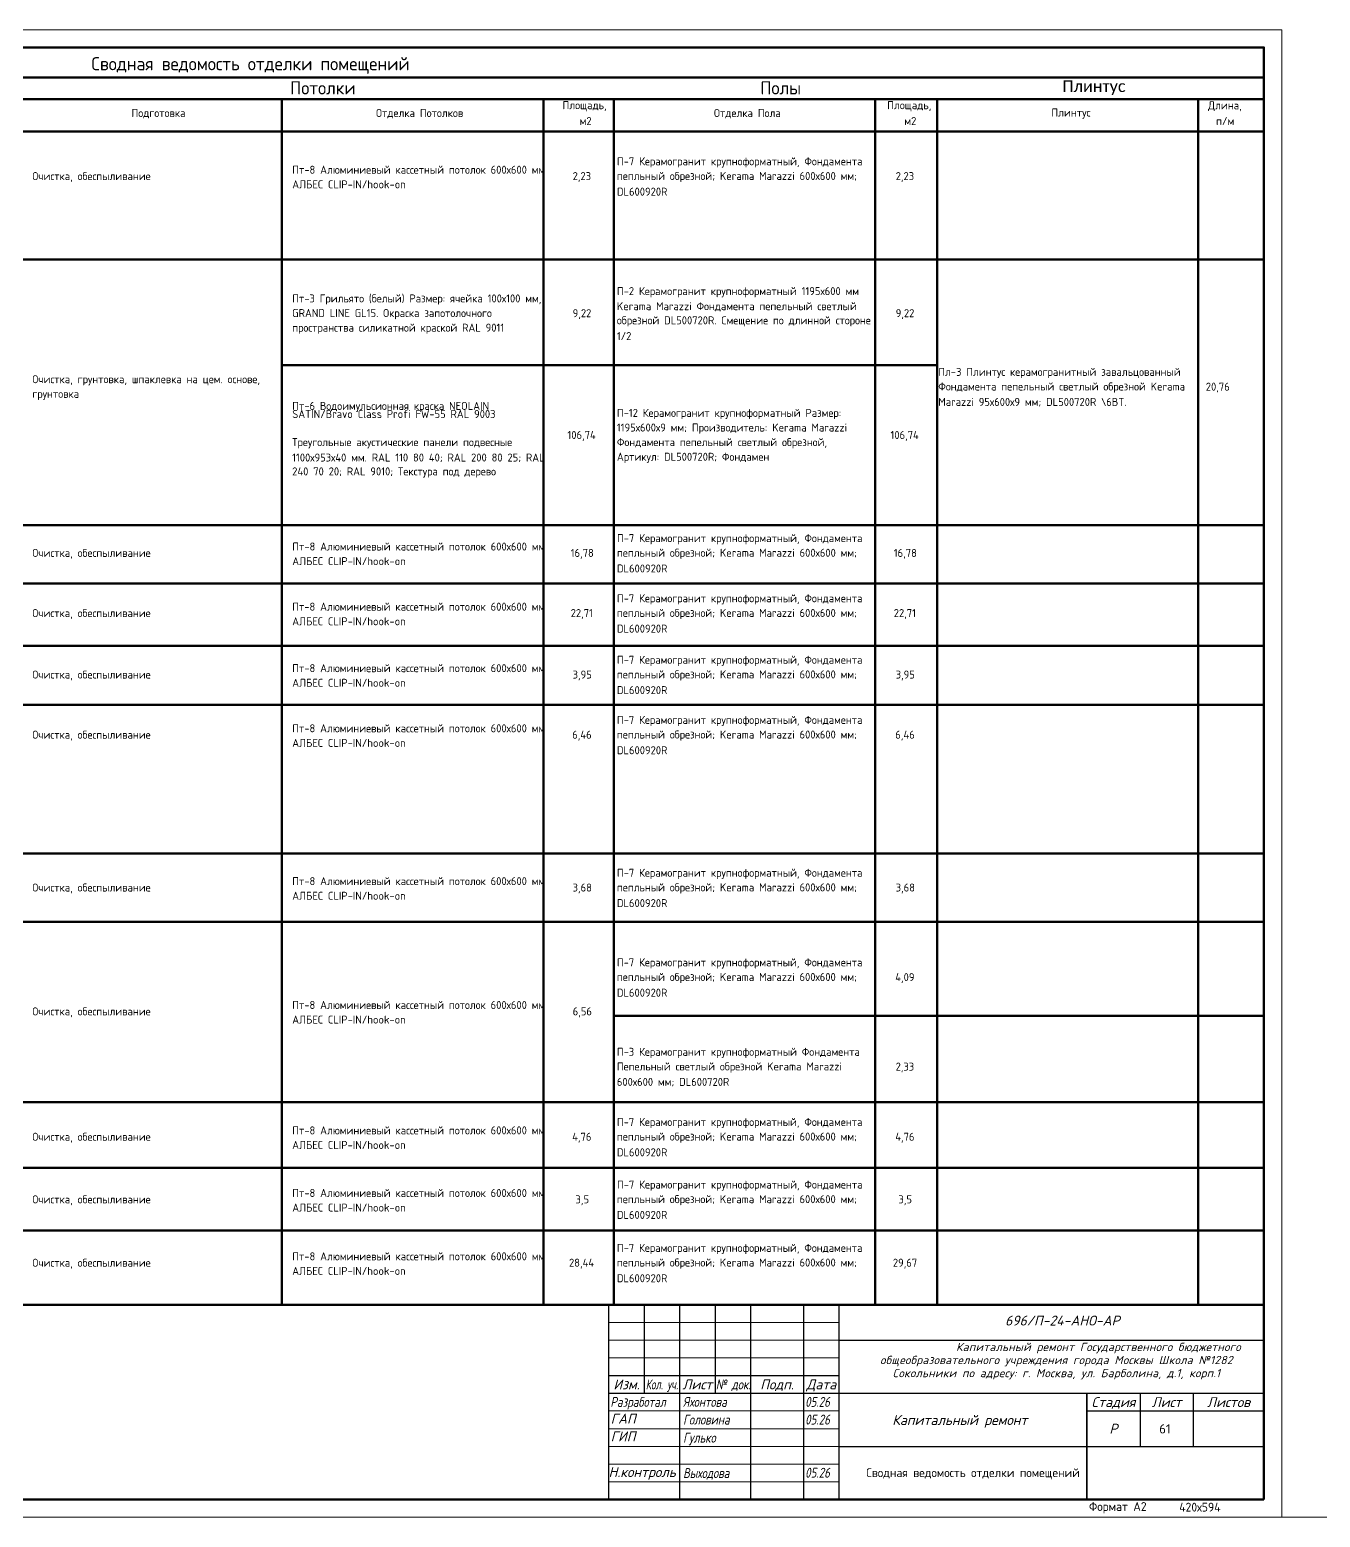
# Model space of a CAD drawing. Header units: millimetres. Extents: x -11345 to 411485, y -9810 to 73012.
# Drawn here: x 318.7 to 683.1, y 70053.3 to 70473.2 of the extents above; entities that cross this region are included whole.
import ezdxf
from ezdxf.enums import TextEntityAlignment as Align

# ---------------------------------------------------------------- set-up
doc = ezdxf.new("R2010")
doc.units = ezdxf.units.MM
for name, color, linetype, lineweight in [('+АР_Текст', 250, 'Continuous', 9), ('СПДС__АР_Рамка чертежа', 7, 'Continuous', 50), ('Стены штриховка', 7, 'Continuous', 9), ('Узлы', 7, 'Continuous', 18)]:
    doc.layers.add(name, color=color, linetype=linetype, lineweight=lineweight)
for name, color, linetype in [('PDF _Линии', 7, 'Continuous'), ('PDF _Основная надпись', 7, 'Continuous'), ('PDF _Текст', 7, 'Continuous')]:
    doc.layers.add(name, color=color, linetype=linetype)
doc.styles.add('PDF Calibri', font='calibri.ttf')
doc.styles.add('PDF GOST Common', font='GOST_Common.ttf')
doc.styles.add('PDF ISOCPEUR', font='isocpeur.ttf')
doc.styles.add('Юля', font='isocpeui.ttf', dxfattribs={"height": 2.8})

msp = doc.modelspace()

# ---------------------------------------------------------------- linework, layer by layer
at = {"layer": 'PDF _Линии', "lineweight": 50}
msp.add_lwpolyline([(101.84487, 70113.25048), (101.84487, 70281.46965), (101.84487, 70320.54308), (101.84487, 70355.3832), (101.84487, 70385.99001), (101.84487, 70416.5545), (101.84487, 70434.33439), (101.84487, 70443.60533), (101.84487, 70453.63827), (101.84487, 70459.67325), (667.18729, 70459.67634), (667.18729, 70113.25357)], close=True, dxfattribs=at)
for points in [[(667.19079, 70453.63827), (393.47744, 70453.63827), (281.80279, 70453.63827), (261.82157, 70453.63827), (251.83097, 70453.63827), (241.84036, 70453.63827), (231.80742, 70453.63827), (221.81682, 70453.63827), (211.82621, 70453.63827), (161.83084, 70453.63827), (121.82609, 70453.63827), (101.84487, 70453.63827)], [(389.81589, 70453.63827), (389.81589, 70443.60533), (389.81589, 70434.33439), (389.81589, 70416.5545), (389.81589, 70385.99001), (389.81589, 70355.3832), (389.81589, 70312.16113), (389.81589, 70268.13473), (389.81589, 70113.25205)], [(463.75907, 70453.63827), (463.75907, 70443.60533), (463.75907, 70434.33439), (463.75907, 70416.5545), (463.75907, 70385.99001), (463.75907, 70355.3832), (463.75907, 70312.16113), (463.75907, 70268.13473), (463.75907, 70113.25246)], [(483.61042, 70453.63827), (483.61042, 70443.60533), (483.61042, 70434.33439), (483.61042, 70416.5545), (483.61042, 70385.99001), (483.61042, 70355.3832), (483.61042, 70312.16113), (483.61042, 70268.13473), (483.61042, 70113.25257)], [(557.4355, 70453.63827), (557.4355, 70443.60533), (557.4355, 70434.33439), (557.4355, 70416.5545), (557.4355, 70385.99001), (557.4355, 70355.3832), (557.4355, 70312.16113), (557.4355, 70268.13473), (557.4355, 70113.25297)], [(574.94552, 70453.63827), (574.94552, 70443.60533), (574.94552, 70434.33439), (574.94552, 70416.5545), (574.94552, 70385.99001), (574.94552, 70355.3832), (574.94552, 70312.16113), (574.94552, 70268.13473), (574.94552, 70113.25307)], [(648.63457, 70453.63827), (648.63457, 70443.60533), (648.63457, 70434.33439), (648.63457, 70416.5545), (648.63457, 70385.99001), (648.63457, 70355.3832), (648.63457, 70312.16113), (648.63457, 70268.13473), (648.63457, 70113.25347)], [(667.19079, 70444.47717), (393.47744, 70444.47717), (281.80279, 70444.47717), (261.82157, 70444.47717), (251.83097, 70444.47717), (241.84036, 70444.47717), (231.80742, 70444.47717), (221.81682, 70444.47717), (211.82621, 70444.47717), (161.83084, 70444.47717), (121.82609, 70444.47717), (101.84487, 70444.47717)], [(667.19205, 70408.30433), (393.4787, 70408.30433), (281.80405, 70408.30433), (261.82283, 70408.30433), (251.83223, 70408.30433), (241.84162, 70408.30433), (231.80868, 70408.30433), (221.81807, 70408.30433), (211.82747, 70408.30433), (161.8321, 70408.30433), (121.82735, 70408.30433), (101.84613, 70408.30433)], [(574.94552, 70378.49253), (459.79247, 70378.49253), (449.80186, 70378.49253), (439.81126, 70378.49253), (389.81589, 70378.49253)], [(667.18729, 70333.34799), (101.84487, 70333.34799)], [(667.18609, 70316.89139), (393.47275, 70316.89139), (281.79809, 70316.89139), (261.81688, 70316.89139), (251.82627, 70316.89139), (241.83567, 70316.89139), (231.80273, 70316.89139), (221.81212, 70316.89139), (211.82152, 70316.89139), (161.82615, 70316.89139), (121.82139, 70316.89139), (101.84018, 70316.89139)], [(667.18928, 70299.30682), (393.47594, 70299.30682), (281.80128, 70299.30682), (261.82007, 70299.30682), (251.82946, 70299.30682), (241.83885, 70299.30682), (231.80591, 70299.30682), (221.81531, 70299.30682), (211.8247, 70299.30682), (161.82934, 70299.30682), (121.82458, 70299.30682), (101.84337, 70299.30682)], [(667.18609, 70282.59621), (393.47275, 70282.59621), (281.79809, 70282.59621), (261.81688, 70282.59621), (251.82627, 70282.59621), (241.83567, 70282.59621), (231.80273, 70282.59621), (221.81212, 70282.59621), (211.82152, 70282.59621), (161.82615, 70282.59621), (121.82139, 70282.59621), (101.84018, 70282.59621)], [(667.18609, 70240.67491), (393.47275, 70240.67491), (281.79809, 70240.67491), (261.81688, 70240.67491), (251.82627, 70240.67491), (241.83567, 70240.67491), (231.80273, 70240.67491), (221.81212, 70240.67491), (211.82152, 70240.67491), (161.82615, 70240.67491), (121.82139, 70240.67491), (101.84018, 70240.67491)], [(667.19079, 70221.30837), (393.47744, 70221.30837), (281.80279, 70221.30837), (261.82157, 70221.30837), (251.83097, 70221.30837), (241.84036, 70221.30837), (231.80742, 70221.30837), (221.81682, 70221.30837), (211.82621, 70221.30837), (161.83084, 70221.30837), (121.82609, 70221.30837), (101.84487, 70221.30837)], [(667.18508, 70194.79144), (603.59596, 70194.79144), (583.61475, 70194.79144), (573.62414, 70194.79144), (563.63354, 70194.79144), (553.6006, 70194.79144), (543.60999, 70194.79144), (533.61938, 70194.79144), (483.62402, 70194.79144), (483.61042, 70194.79144)], [(667.19079, 70170.47746), (393.47744, 70170.47746), (281.80279, 70170.47746), (261.82157, 70170.47746), (251.83097, 70170.47746), (241.84036, 70170.47746), (231.80742, 70170.47746), (221.81682, 70170.47746), (211.82621, 70170.47746), (161.83084, 70170.47746), (121.82609, 70170.47746), (101.84487, 70170.47746)], [(667.19079, 70151.88936), (393.47744, 70151.88936), (281.80279, 70151.88936), (261.82157, 70151.88936), (251.83097, 70151.88936), (241.84036, 70151.88936), (231.80742, 70151.88936), (221.81682, 70151.88936), (211.82621, 70151.88936), (161.83084, 70151.88936), (121.82609, 70151.88936), (101.84487, 70151.88936)], [(667.19079, 70134.20734), (393.47744, 70134.20734), (281.80279, 70134.20734), (261.82157, 70134.20734), (251.83097, 70134.20734), (241.84036, 70134.20734), (231.80742, 70134.20734), (221.81682, 70134.20734), (211.82621, 70134.20734), (161.83084, 70134.20734), (121.82609, 70134.20734), (101.84487, 70134.20734)]]:
    msp.add_lwpolyline(points, dxfattribs=at)
at = {"layer": 'PDF _Основная надпись', "lineweight": 20}
msp.add_lwpolyline([(78.25301, 70053.25202), (672.18609, 70053.25202), (672.18609, 70473.19615), (78.25301, 70473.19615)], close=True, dxfattribs=at)
at = {"layer": 'PDF _Основная надпись', "lineweight": 50}
msp.add_lwpolyline([(667.18508, 70058.25202), (667.18508, 70468.20555), (98.22852, 70468.20555), (98.22852, 70058.25202)], close=True, dxfattribs=at)
at = {"layer": 'СПДС__АР_Рамка чертежа', "linetype": 'Continuous', "lineweight": 25, "transparency": 33554687}
for p, q in [((482.18609, 70113.25202), (667.18609, 70113.25202)), ((482.18609, 70058.25202), (482.18609, 70113.25202)), ((492.18609, 70113.25202), (492.18609, 70088.25202)), ((502.18609, 70113.25202), (502.18609, 70058.25202)), ((512.18609, 70113.25202), (512.18609, 70088.25202)), ((522.18609, 70113.25202), (522.18609, 70058.25202)), ((537.18609, 70113.25202), (537.18609, 70058.25202)), ((547.18609, 70058.25202), (547.18609, 70113.25202)), ((547.18609, 70103.25202), (667.18609, 70103.25202)), ((482.18609, 70093.25202), (547.18609, 70093.25202)), ((482.18609, 70088.25202), (667.18609, 70088.25202)), ((617.18609, 70058.25202), (617.18609, 70088.25202)), ((617.18609, 70088.25202), (617.18609, 70058.25202)), ((632.18609, 70088.25202), (632.18609, 70073.25202)), ((647.18609, 70088.25202), (647.18609, 70073.25202)), ((617.18609, 70083.25202), (667.18609, 70083.25202)), ((547.18609, 70073.25202), (667.18609, 70073.25202))]:
    msp.add_line(p, q, dxfattribs=at)
at = {"layer": 'СПДС__АР_Рамка чертежа', "linetype": 'Continuous', "lineweight": 25, "ltscale": 100, "transparency": 33554687}
for p, q in [((667.18609, 70058.25202), (667.18609, 70113.25202)), ((482.18609, 70058.25202), (667.18609, 70058.25202))]:
    msp.add_line(p, q, dxfattribs=at)
at = {"layer": 'СПДС__АР_Рамка чертежа', "linetype": 'Continuous', "lineweight": 5, "transparency": 33554687}
for p, q in [((482.18609, 70108.25202), (547.18609, 70108.25202)), ((482.18609, 70103.25202), (547.18609, 70103.25202)), ((482.18609, 70098.25202), (547.18609, 70098.25202)), ((482.18609, 70083.25202), (547.18609, 70083.25202)), ((482.18609, 70078.25202), (547.18609, 70078.25202)), ((482.18609, 70073.25202), (547.18609, 70073.25202)), ((482.18609, 70068.25202), (547.18609, 70068.25202)), ((482.18609, 70063.25202), (547.18609, 70063.25202))]:
    msp.add_line(p, q, dxfattribs=at)
at = {"layer": 'Стены штриховка', "color": 1}
msp.add_line((-8597.61235, 70053.25202), (10799.93893, 70053.25202), dxfattribs=at)

# ---------------------------------------------------------------- texts
at = {"layer": '+АР_Текст', "color": 18, "linetype": 'Continuous', "ltscale": 100, "true_color": 0x000000, "transparency": 33554687, "insert": (554.7077, 70102.50592), "char_height": 2.8, "width": 107.7887718, "attachment_point": 1, "line_spacing_factor": 0.95, "style": 'Юля'}
msp.add_mtext('\\pxqc;{\\T1.05;      \\H0.83333x;        Капитальный ремонт Государственного бюджетного общеобразовательного учреждения города Москвы Школа №1282 Сокольники по адресу: г. Москва, ул. Барболина, д.1, корп.1}', dxfattribs=at)
at = {"layer": 'PDF _Текст', "attachment_point": 4}
for s, insert, char_height, style in [('Сводная ведомость отделки помещений', (336.10926, 70463.10272), 3.7249503, 'PDF GOST Common'), ('Потолки', (392.20058, 70456.79249), 3.72495, 'PDF GOST Common'), ('Полы', (524.97235, 70456.79249), 3.72495, 'PDF GOST Common'), ('Плинтус', (610.23902, 70456.85757), 3.304885, 'PDF Calibri'), ('Подготовка', (347.41155, 70449.51561), 2.271311, 'PDF GOST Common'), ('Отделка Потолков', (416.45087, 70449.51561), 2.2713111, 'PDF GOST Common'), ('Площадь,', (469.10666, 70451.58865), 2.271311, 'PDF GOST Common'), ('Отделка Пола', (511.87843, 70449.51243), 2.2713111, 'PDF GOST Common'), ('Площадь,', (560.79079, 70451.58551), 2.271311, 'PDF GOST Common'), ('Плинтус', (607.13764, 70449.50924), 2.271311, 'PDF GOST Common'), ('Длина,', (651.41437, 70451.58232), 2.271311, 'PDF GOST Common'), ('м2', (473.95185, 70447.43938), 2.271311, 'PDF GOST Common'), ('м2', (565.63594, 70447.4362), 2.271311, 'PDF GOST Common'), ('п/м', (653.65604, 70447.43301), 2.271311, 'PDF GOST Common'), ('Пт-8 Алюминиевый кассетный потолок 600х600 мм', (392.79337, 70433.6788), 2.259835, 'PDF GOST Common'), ('пепльный обрезной; Kerama Marazzi 600х600 мм;', (484.47865, 70431.61306), 2.259835, 'PDF GOST Common'), ('П-7 Керамогранит крупноформатный, Фондамента', (484.47861, 70435.74141), 2.259835, 'PDF GOST Common'), ('Очистка, обеспыливание', (319.40535, 70431.61623), 2.259835, 'PDF GOST Common'), ('АЛБЕС CLIP-IN/hook-on', (392.79647, 70429.55049), 2.259835, 'PDF GOST Common'), ('2,23', (471.97194, 70431.61306), 2.259835, 'PDF GOST Common'), ('2,23', (563.19599, 70431.61306), 2.259835, 'PDF GOST Common'), ('DL600920R', (484.48178, 70427.48471), 2.259835, 'PDF GOST Common'), ('П-2 Керамогранит крупноформатный 1195х600 мм', (484.4715, 70399.10136), 2.259835, 'PDF GOST Common'), ('Пт-3 Грильято (белый) Размер: ячейка 100х100 мм,', (392.77996, 70397.03877), 2.259835, 'PDF GOST Common'), ('Kerama Marazzi Фондамента пепельный светлый', (484.46833, 70394.973), 2.259835, 'PDF GOST Common'), ('GRAND LINE GL15. Окраска запотолочного', (392.77993, 70392.91043), 2.259835, 'PDF GOST Common'), ('9,22', (471.98376, 70392.91043), 2.259835, 'PDF GOST Common'), ('обрезной DL500720R. Смещение по длинной стороне', (484.46404, 70390.85416), 2.259835, 'PDF GOST Common'), ('9,22', (563.19715, 70392.91673), 2.259835, 'PDF GOST Common'), ('пространства силикатной краской RAL 9011', (392.77993, 70388.78209), 2.259835, 'PDF GOST Common'), ('1/2', (484.464, 70386.72582), 2.259835, 'PDF GOST Common'), ('Очистка, грунтовка, шпаклевка на цем. основе,', (319.40075, 70374.22803), 2.259835, 'PDF GOST Common'), ('Пл-3 Плинтус керамогранитный завальцованный', (575.22425, 70376.29693), 2.259835, 'PDF GOST Common'), ('грунтовка', (319.40073, 70370.09969), 2.259835, 'PDF GOST Common'), ('Фондамента пепельный светлый обрезной Kerama', (575.22738, 70372.16859), 2.259835, 'PDF GOST Common'), ('20,76', (650.76356, 70372.16859), 2.259835, 'PDF GOST Common'), ('Пт-6 Водоимульсионная краска NEOLAIN', (392.78874, 70366.68837), 2.259835, 'PDF GOST Common'), ('П-12 Керамогранит крупноформатный Размер:', (484.47086, 70364.71798), 2.259835, 'PDF GOST Common'), ('Marazzi 95х600х9 мм; DL500720R \\\\6BT.', (575.22738, 70368.04025), 2.259835, 'PDF GOST Common'), ('1195х600х9 мм; Производитель: Kerama Marazzi', (484.46768, 70360.58966), 2.259835, 'PDF GOST Common'), ('Треугольные акустические панели подвесные', (392.7776, 70356.46552), 2.259835, 'PDF GOST Common'), ('106,74', (470.50928, 70358.52809), 2.259835, 'PDF GOST Common'), ('Фондамента пепельный светлый обрезной,', (484.47086, 70356.46132), 2.259835, 'PDF GOST Common'), ('106,74', (561.73188, 70358.52389), 2.259835, 'PDF GOST Common'), ('1100х953х40 мм. RAL 110 80 40; RAL 200 80 25; RAL', (392.78075, 70352.33717), 2.259835, 'PDF GOST Common'), ('Артикул: DL500720R; Фондамен', (484.47086, 70352.33298), 2.259835, 'PDF GOST Common'), ('240 70 20; RAL 9010; Текстура под дерево', (392.78392, 70348.20883), 2.259835, 'PDF GOST Common'), ('Пт-8 Алюминиевый кассетный потолок 600х600 мм', (392.79542, 70327.29598), 2.259835, 'PDF GOST Common'), ('П-7 Керамогранит крупноформатный, Фондамента', (484.48379, 70329.35859), 2.259835, 'PDF GOST Common'), ('Очистка, обеспыливание', (319.40741, 70325.2334), 2.259835, 'PDF GOST Common'), ('АЛБЕС CLIP-IN/hook-on', (392.79853, 70323.16766), 2.259835, 'PDF GOST Common'), ('16,78', (471.42746, 70325.23024), 2.259835, 'PDF GOST Common'), ('пепльный обрезной; Kerama Marazzi 600х600 мм;', (484.48379, 70325.23024), 2.259835, 'PDF GOST Common'), ('16,78', (562.65143, 70325.23024), 2.259835, 'PDF GOST Common'), ('DL600920R', (484.48692, 70321.10189), 2.259835, 'PDF GOST Common'), ('Пт-8 Алюминиевый кассетный потолок 600х600 мм', (392.78741, 70310.31651), 2.259835, 'PDF GOST Common'), ('П-7 Керамогранит крупноформатный, Фондамента', (484.47578, 70312.37908), 2.259835, 'PDF GOST Common'), ('Очистка, обеспыливание', (319.3994, 70308.2539), 2.259835, 'PDF GOST Common'), ('АЛБЕС CLIP-IN/hook-on', (392.79052, 70306.18816), 2.259835, 'PDF GOST Common'), ('22,71', (471.41945, 70308.25076), 2.259835, 'PDF GOST Common'), ('пепльный обрезной; Kerama Marazzi 600х600 мм;', (484.47582, 70308.25076), 2.259835, 'PDF GOST Common'), ('22,71', (562.64346, 70308.25076), 2.259835, 'PDF GOST Common'), ('DL600920R', (484.47895, 70304.12242), 2.259835, 'PDF GOST Common'), ('П-7 Керамогранит крупноформатный, Фондамента', (484.47578, 70295.0168), 2.259835, 'PDF GOST Common'), ('Очистка, обеспыливание', (319.40257, 70290.89162), 2.259835, 'PDF GOST Common'), ('Пт-8 Алюминиевый кассетный потолок 600х600 мм', (392.79058, 70292.95419), 2.259835, 'PDF GOST Common'), ('3,95', (471.96911, 70290.88846), 2.259835, 'PDF GOST Common'), ('пепльный обрезной; Kerama Marazzi 600х600 мм;', (484.47582, 70290.88846), 2.259835, 'PDF GOST Common'), ('3,95', (563.19316, 70290.88846), 2.259835, 'PDF GOST Common'), ('АЛБЕС CLIP-IN/hook-on', (392.79369, 70288.82588), 2.259835, 'PDF GOST Common'), ('DL600920R', (484.47895, 70286.76014), 2.259835, 'PDF GOST Common'), ('П-7 Керамогранит крупноформатный, Фондамента', (484.47486, 70278.04276), 2.259835, 'PDF GOST Common'), ('Очистка, обеспыливание', (319.39847, 70273.91757), 2.259835, 'PDF GOST Common'), ('Пт-8 Алюминиевый кассетный потолок 600х600 мм', (392.78649, 70275.98015), 2.259835, 'PDF GOST Common'), ('6,46', (471.86078, 70273.91441), 2.259835, 'PDF GOST Common'), ('пепльный обрезной; Kerama Marazzi 600х600 мм;', (484.4749, 70273.91441), 2.259835, 'PDF GOST Common'), ('6,46', (563.08479, 70273.91441), 2.259835, 'PDF GOST Common'), ('АЛБЕС CLIP-IN/hook-on', (392.78959, 70271.85183), 2.259835, 'PDF GOST Common'), ('DL600920R', (484.47803, 70269.78609), 2.259835, 'PDF GOST Common'), ('П-7 Керамогранит крупноформатный, Фондамента', (484.47441, 70234.89136), 2.259835, 'PDF GOST Common'), ('Очистка, обеспыливание', (319.40113, 70230.76615), 2.259835, 'PDF GOST Common'), ('Пт-8 Алюминиевый кассетный потолок 600х600 мм', (392.78915, 70232.82875), 2.259835, 'PDF GOST Common'), ('3,68', (471.96774, 70230.76301), 2.259835, 'PDF GOST Common'), ('пепльный обрезной; Kerama Marazzi 600х600 мм;', (484.47445, 70230.76301), 2.259835, 'PDF GOST Common'), ('3,68', (563.19179, 70230.76301), 2.259835, 'PDF GOST Common'), ('АЛБЕС CLIP-IN/hook-on', (392.79227, 70228.70041), 2.259835, 'PDF GOST Common'), ('DL600920R', (484.47758, 70226.63467), 2.259835, 'PDF GOST Common'), ('П-7 Керамогранит крупноформатный, Фондамента', (484.46499, 70209.59909), 2.259835, 'PDF GOST Common'), ('пепльный обрезной; Kerama Marazzi 600х600 мм;', (484.46503, 70205.47076), 2.259835, 'PDF GOST Common'), ('4,09', (563.07492, 70205.47076), 2.259835, 'PDF GOST Common'), ('DL600920R', (484.46816, 70201.34241), 2.259835, 'PDF GOST Common'), ('Пт-8 Алюминиевый кассетный потолок 600х600 мм', (392.78705, 70197.87318), 2.259835, 'PDF GOST Common'), ('Очистка, обеспыливание', (319.40073, 70195.80325), 2.259835, 'PDF GOST Common'), ('АЛБЕС CLIP-IN/hook-on', (392.79017, 70193.74486), 2.259835, 'PDF GOST Common'), ('6,56', (471.98775, 70195.80745), 2.259835, 'PDF GOST Common'), ('П-3 Керамогранит крупноформатный Фондамента', (484.4619, 70184.33634), 2.259835, 'PDF GOST Common'), ('Пепельный светлый обрезной Kerama Marazzi', (484.4619, 70180.208), 2.259835, 'PDF GOST Common'), ('2,33', (563.17294, 70180.208), 2.259835, 'PDF GOST Common'), ('600х600 мм; DL600720R', (484.45877, 70176.07967), 2.259835, 'PDF GOST Common'), ('П-7 Керамогранит крупноформатный, Фондамента', (484.46756, 70164.53709), 2.259835, 'PDF GOST Common'), ('Очистка, обеспыливание', (319.40445, 70160.40352), 2.259835, 'PDF GOST Common'), ('4,76', (471.85348, 70160.40877), 2.259835, 'PDF GOST Common'), ('пепльный обрезной; Kerama Marazzi 600х600 мм;', (484.4676, 70160.40877), 2.259835, 'PDF GOST Common'), ('4,76', (563.07749, 70160.40877), 2.259835, 'PDF GOST Common'), ('АЛБЕС CLIP-IN/hook-on', (392.78229, 70158.34618), 2.259835, 'PDF GOST Common'), ('DL600920R', (484.47073, 70156.28044), 2.259835, 'PDF GOST Common'), ('П-7 Керамогранит крупноформатный, Фондамента', (484.48649, 70146.86157), 2.259835, 'PDF GOST Common'), ('Очистка, обеспыливание', (319.40694, 70142.7364), 2.259835, 'PDF GOST Common'), ('Пт-8 Алюминиевый кассетный потолок 600х600 мм', (392.79495, 70144.79899), 2.259835, 'PDF GOST Common'), ('3,5', (472.77907, 70142.73325), 2.259835, 'PDF GOST Common'), ('пепльный обрезной; Kerama Marazzi 600х600 мм;', (484.46259, 70142.7406), 2.259835, 'PDF GOST Common'), ('3,5', (563.97909, 70142.7406), 2.259835, 'PDF GOST Common'), ('АЛБЕС CLIP-IN/hook-on', (392.80123, 70140.67064), 2.259835, 'PDF GOST Common'), ('DL600920R', (484.46567, 70138.61225), 2.259835, 'PDF GOST Common'), ('П-7 Керамогранит крупноформатный, Фондамента', (484.46456, 70128.97962), 2.259835, 'PDF GOST Common'), ('Очистка, обеспыливание', (319.41135, 70124.84705), 2.259835, 'PDF GOST Common'), ('АЛБЕС CLIP-IN/hook-on', (392.78246, 70122.78869), 2.259835, 'PDF GOST Common'), ('28,44', (470.94699, 70124.85127), 2.259835, 'PDF GOST Common'), ('пепльный обрезной; Kerama Marazzi 600х600 мм;', (484.4646, 70124.85127), 2.259835, 'PDF GOST Common'), ('29,67', (562.40162, 70124.85127), 2.259835, 'PDF GOST Common'), ('DL600920R', (484.46773, 70120.72295), 2.259835, 'PDF GOST Common'), ('Сводная ведомость отделки помещений', (554.87067, 70065.48475), 2.4994492, 'PDF GOST Common'), ('Формат А2', (617.76767, 70055.93766), 2.499997, 'PDF GOST Common'), ('420х594', (643.25326, 70056.107), 2.499997, 'PDF GOST Common')]:
    msp.add_mtext(s, dxfattribs=dict(at, insert=insert, char_height=char_height, style=style))
at = {"layer": 'PDF _Текст', "char_height": 2.259835, "attachment_point": 4, "style": 'PDF GOST Common'}
for s, insert, rotation in [('SATIN/Bravo Class Profi FW-55 RAL 9003', (392.79821, 70364.71168), 0.0075263), ('Пт-8 Алюминиевый кассетный потолок 600х600 мм', (392.79247, 70162.46611), 0.0067532), ('Пт-8 Алюминиевый кассетный потолок 600х600 мм', (392.79936, 70126.90964), 0.0059268)]:
    msp.add_mtext(s, dxfattribs=dict(at, insert=insert, rotation=rotation))
at = {"layer": 'СПДС__АР_Рамка чертежа', "linetype": 'Continuous', "lineweight": 5, "transparency": 33554687, "style": 'Юля'}
for s, p in [('Изм.', (487.18609, 70090.75202)), ('Лист', (507.18609, 70090.75202)), ('Подп.', (529.68609, 70090.75202)), ('Дата', (542.18609, 70090.75202)), ('Стадия', (624.68609, 70085.75202)), ('Лист', (639.68609, 70085.75202)), ('Листов', (657.18609, 70085.75202)), ('Р', (624.68609, 70078.25202))]:
    msp.add_text(s, height=2.8, dxfattribs=at).set_placement(p, align=Align.MIDDLE_CENTER)
for s, width, p in [('Кол. уч.', 0.7, (497.18609, 70090.75202)), ('№ док.', 0.8, (517.33227, 70090.75202))]:
    msp.add_text(s, height=2.8, dxfattribs=dict(at, width=width)).set_placement(p, align=Align.MIDDLE_CENTER)
at = {"layer": 'СПДС__АР_Рамка чертежа', "linetype": 'Continuous', "lineweight": 5, "transparency": 33554687, "style": 'Юля', "width": 0.8}
for s, p in [('Разработал', (482.63673, 70084.41914)), ('Яхонтова', (503.16786, 70084.41914)), ('05.26', (537.63673, 70084.41914)), ('Головина', (503.16786, 70079.41914)), ('05.26', (537.63673, 70079.41914)), ('Гулько', (503.16786, 70074.31914)), ('Выходова', (503.16786, 70064.31914)), ('05.26', (537.63673, 70064.41914))]:
    msp.add_text(s, height=2.8, dxfattribs=at).set_placement(p)
at = {"layer": 'СПДС__АР_Рамка чертежа', "linetype": 'Continuous', "lineweight": 5, "transparency": 33554687, "style": 'Юля'}
for s, p in [('ГАП', (482.71829, 70079.69161)), ('ГИП', (482.71829, 70074.69161)), ('Н.контроль', (482.11618, 70064.60566))]:
    msp.add_text(s, height=2.8, dxfattribs=at).set_placement(p)
at = {"layer": 'СПДС__АР_Рамка чертежа', "linetype": 'Continuous', "lineweight": 25, "transparency": 33554687, "char_height": 2.8, "attachment_point": 1, "style": 'Юля'}
for s, insert, width in [('696/П-24-АНО-АР', (594.08642, 70110.17962), 51.2682614), ('\\pxqc;Капитальный ремонт', (546.35989, 70082.09989), 69.8751407)]:
    msp.add_mtext(s, dxfattribs=dict(at, insert=insert, width=width))
at = {"layer": 'Узлы', "transparency": 33554687, "style": 'PDF ISOCPEUR'}
msp.add_text('61', height=2.6, dxfattribs=at).set_placement((639.22063, 70078.21253), align=Align.MIDDLE_CENTER)

doc.saveas('drawing.dxf')
